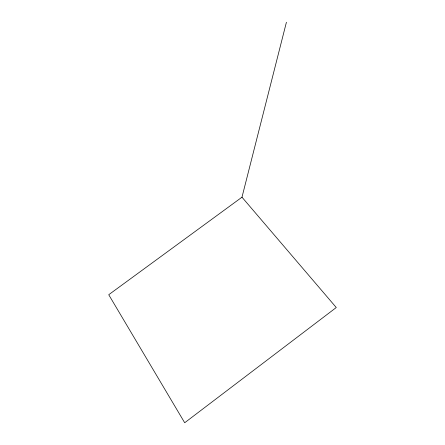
<?xml version="1.0" encoding="UTF-8"?>
<svg xmlns="http://www.w3.org/2000/svg" width="445" height="445" viewBox="0 0 445 445"><rect width="100%" height="100%" fill="white"/><g stroke="black" fill="none" stroke-linecap="round" stroke-linejoin="round"><path stroke-width="0.67" d="M241.985 197.196L336.27 307.523L184.692 422.75L108.73 294.724L241.985 197.196L286.419 22.25"/></g></svg>
